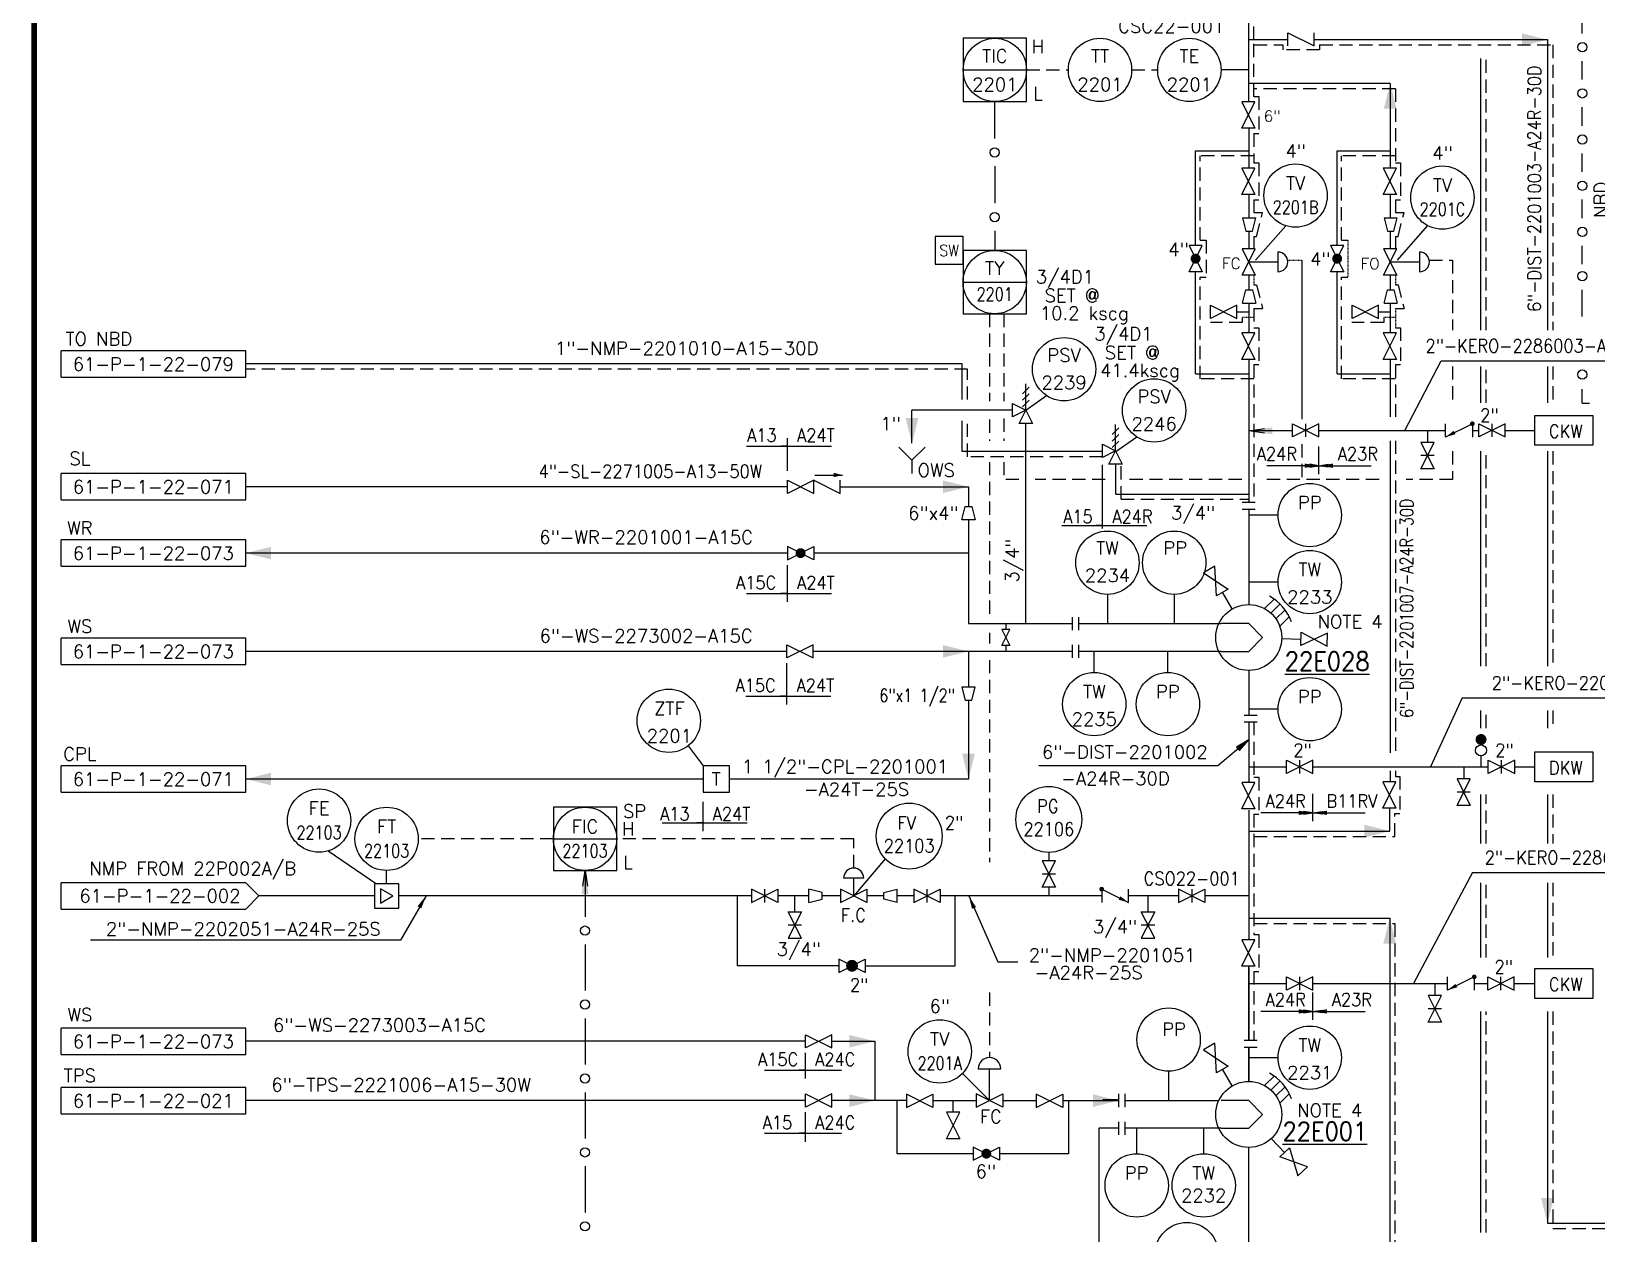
# Model space of a CAD drawing. Header units: millimetres. Extents: x 970 to 1838, y -23 to 597.
# Drawn here: x 970.1 to 1266.7, y 221 to 448.9 of the extents above; entities that cross this region are included whole.
import ezdxf
from ezdxf.enums import TextEntityAlignment as Align

# ---------------------------------------------------------------- set-up
doc = ezdxf.new("R2010")
doc.units = ezdxf.units.MM
for name, pattern in [('HIDDEN', [0.375, 0.25, -0.125]), ('NELECTRICAL', [0.25, 0.125, -0.125]), ('SOLID', [0])]:
    doc.linetypes.add(name, pattern=pattern)
for name, color, linetype in [('1', 7, 'Continuous'), ('13', 13, 'Continuous'), ('2', 7, 'Continuous'), ('30', 7, 'NELECTRICAL'), ('31', 7, 'Continuous'), ('4', 2, 'Continuous'), ('SEC', 7, 'Continuous'), ('SYM', 7, 'Continuous')]:
    doc.layers.add(name, color=color, linetype=linetype)
doc.styles.add('ROMANS', font='romans')
doc.styles.add('ROMSIM', font='simplex.shx', dxfattribs={"height": 0.1})
doc.styles.get("Standard").update_dxf_attribs({"font": 'romans.shx'})
doc.dimstyles.new('ISO-25', dxfattribs={"dimtxt": 2.5, "dimasz": 2.5, "dimexe": 1.25, "dimexo": 0.625, "dimtad": 1, "dimtxsty": 'Standard', "dimcen": 2.5, "dimadec": 0, "dimazin": 0, "dimtfac": 1, "dimtmove": 0, "dimatfit": 3, "dimfxl": 1, "dimarcsym": 0})

# ---------------------------------------------------------------- blocks, each defined once
blk = doc.blocks.new('NP203')
at = {"layer": '1'}
for p, q in [((0.25, 0.25), (0, 0.25)), ((0, 0.25), (0, 0)), ((0.25, 0), (0.25, 0.25)), ((0, 0), (0.25, 0))]:
    blk.add_line(p, q, dxfattribs=at)
at = {"layer": '2', "width": 0.95}
blk.add_text('SW', height=0.1, dxfattribs=at).set_placement((0.125, 0.125), align=Align.MIDDLE_CENTER)
blk = doc.blocks.new('ARROW')
at = {"layer": '4'}
for points in [[(0.125, 0.021), (0.125, 0), (0.125, -0.021), (0, 0)], [(0.117, 0.012), (0.117, -0.012), (0.046, 0)], [(0.11, 0.003), (0.11, -0.003), (0.091, 0)]]:
    blk.add_lwpolyline(points, close=True, dxfattribs=at)
blk = doc.blocks.new('W1')
at = {"color": 7, "linetype": 'HIDDEN'}
blk.add_solid([(-1.2, -4.8), (0, 0), (1.2, -4.8)], dxfattribs=at)
blk = doc.blocks.new('RB8')
at = {"layer": 'SYM'}
for p, q in [((0, 0.05), (0, -0.05)), ((0.05, -0.05), (0.05, 0.05))]:
    blk.add_line(p, q, dxfattribs=at)
blk = doc.blocks.new('RB17')
for p, q in [((-0.1, 0), (0, -0.1)), ((0, -0.1), (0.1, 0)), ((0, -0.1), (0, -0.2))]:
    blk.add_line(p, q)
blk = doc.blocks.new('CK-V')
at = {"color": 4}
for p, q in [((5.06, 1.26), (0, -1.26)), ((5.06, 1.26), (0, -1.26)), ((0, -1.26), (0, 1.26)), ((5.06, 1.26), (5.06, -1.26))]:
    blk.add_line(p, q, dxfattribs=at)
at = {"color": 4, "linetype": 'HIDDEN'}
blk.add_solid([(1.52, -0.08), (0, -1.26), (1.85, -0.72)], dxfattribs=at)
at = {"layer": 'SYM', "color": 4, "const_width": 0.43}
blk.add_lwpolyline([(5.29, 1.26, -1), (4.83, 1.26, -1)], format="xyb", close=True, dxfattribs=at)
blk = doc.blocks.new('A3')
at = {"layer": 'SEC'}
blk.add_hatch(color=256, dxfattribs=at).paths.add_polyline_path([(-4.45, -0.66), (0, 0), (-4.45, 0.66)])
for p, q in [((-2.97, 0.44), (0, 0)), ((0, 0), (-2.97, -0.44))]:
    blk.add_line(p, q, dxfattribs=at)

msp = doc.modelspace()

# ---------------------------------------------------------------- linework, layer by layer
for p, q in [((1208.19, 446.09), (1208.19, 448.59)), ((1208.19, 448.59), (1213.19, 446.09)), ((1213.19, 446.09), (1213.19, 448.59)), ((1214.19, 446.28), (1214.19, 445.34)), ((1146.65, 441.54), (1158.65, 441.54)), ((1199.45, 435.48), (1201.95, 430.48)), ((1199.45, 430.48), (1201.95, 435.48)), ((1201.95, 435.48), (1199.45, 435.48)), ((1201.95, 430.48), (1199.45, 430.48)), ((1190.7, 426.23), (1200.76, 426.23)), ((1199.45, 417.94), (1201.95, 422.94)), ((1199.45, 422.94), (1201.95, 417.94)), ((1201.95, 422.94), (1199.45, 422.94)), ((1201.95, 417.94), (1199.45, 417.94)), ((1189.45, 408.28), (1191.95, 403.28)), ((1191.95, 408.28), (1189.45, 408.28)), ((1189.45, 403.28), (1191.95, 408.28)), ((1199.51, 407.67), (1202.01, 402.67)), ((1199.51, 402.67), (1202.01, 407.67)), ((1202.01, 407.67), (1199.51, 407.67)), ((1206.31, 407.05), (1206.31, 403.3)), ((1200.76, 405.17), (1206.31, 405.17)), ((1146.62, 401.33), (1158.62, 401.33)), ((1191.95, 403.28), (1189.45, 403.28)), ((1202.01, 402.67), (1199.51, 402.67)), ((1193.54, 394.45), (1193.54, 396.95)), ((1198.54, 396.95), (1193.54, 394.45)), ((1193.54, 396.95), (1198.54, 394.45)), ((1198.54, 394.45), (1198.54, 396.95)), ((1198.54, 395.7), (1200.76, 395.7)), ((1199.54, 394.64), (1199.54, 393.7)), ((1199.45, 391.7), (1201.95, 386.7)), ((1199.45, 386.7), (1201.95, 391.7)), ((1201.95, 391.7), (1199.45, 391.7)), ((1146.48, 385.83), (1010.69, 385.83)), ((1146.48, 379.07), (1146.48, 385.83)), ((1201.95, 386.7), (1199.45, 386.7)), ((1159.14, 381.44), (1157.89, 380.19)), ((1159.14, 380.19), (1157.89, 378.94)), ((1158.51, 377.07), (1158.51, 382.07)), ((1158.51, 377.07), (1162.47, 379.83)), ((1136.95, 370.79), (1136.95, 377.07)), ((1156.01, 378.32), (1158.51, 377.07)), ((1156.01, 375.82), (1156.01, 378.32)), ((1158.51, 377.07), (1156.01, 375.82)), ((1157.26, 374.57), (1158.51, 377.07)), ((1159.14, 378.94), (1157.89, 377.69)), ((1158.51, 377.07), (1159.76, 374.57)), ((1146.48, 369.24), (1146.48, 375.07)), ((1159.76, 374.57), (1157.26, 374.57)), ((1175.53, 369.35), (1175.53, 374.35)), ((1176.15, 373.72), (1174.9, 372.47)), ((1176.15, 372.47), (1174.9, 371.22)), ((1176.15, 371.22), (1174.9, 369.97)), ((1175.58, 369.24), (1179.54, 372)), ((1233.41, 370.95), (1235.91, 365.95)), ((1233.41, 365.95), (1235.91, 370.95)), ((1235.91, 370.95), (1233.41, 370.95)), ((1105.59, 370.28), (1121.69, 370.28)), ((1173.03, 370.6), (1175.53, 369.35)), ((1173.03, 368.1), (1173.03, 370.6)), ((1175.53, 369.35), (1173.03, 368.1)), ((1174.28, 366.85), (1175.53, 369.35)), ((1175.53, 369.35), (1176.78, 366.85)), ((1235.91, 368.45), (1233.41, 368.45)), ((1176.78, 366.85), (1174.28, 366.85)), ((1235.91, 365.95), (1233.41, 365.95)), ((1113.34, 362.56), (1010.69, 362.56)), ((1113.34, 361.31), (1113.34, 363.81)), ((1113.34, 363.81), (1118.34, 361.31)), ((1118.34, 363.81), (1113.34, 361.31)), ((1118.34, 361.31), (1118.34, 363.81)), ((1118.34, 363.81), (1123.34, 361.31)), ((1118.34, 361.31), (1118.34, 363.81)), ((1123.34, 361.31), (1123.34, 363.81)), ((1175.58, 361.18), (1200.76, 361.18)), ((1206.33, 357.19), (1200.76, 357.19)), ((1165.33, 355.24), (1181.43, 355.24)), ((1113.34, 349.98), (1010.69, 349.98)), ((1206.33, 344.5), (1200.76, 344.5)), ((1105.59, 342.34), (1121.69, 342.34)), ((1173.99, 342.17), (1173.99, 336.62)), ((1186.64, 342.17), (1186.64, 336.62)), ((1153.99, 335.49), (1155.49, 332.49)), ((1153.99, 332.49), (1155.49, 335.49)), ((1155.49, 335.49), (1153.99, 335.49)), ((1154.74, 336.62), (1154.74, 335.49)), ((1113.24, 330.12), (1113.24, 332.62)), ((1113.24, 332.62), (1118.24, 330.12)), ((1118.24, 332.62), (1113.24, 330.12)), ((1118.24, 330.12), (1118.24, 332.62)), ((1155.49, 332.49), (1153.99, 332.49)), ((1154.74, 332.49), (1154.74, 331.37)), ((1113.24, 331.37), (1010.69, 331.37)), ((1171.5, 327.37), (1171.5, 331.37)), ((1185.45, 327.37), (1185.45, 331.37)), ((1105.49, 322.88), (1121.59, 322.88)), ((1206.33, 320.41), (1200.76, 320.41)), ((1094.51, 313.45), (1097.35, 309.67)), ((1097.35, 309.67), (1097.35, 304.67)), ((1102.35, 309.67), (1097.35, 309.67)), ((1102.35, 304.67), (1102.35, 309.67)), ((1194.9, 309.69), (1160.98, 309.69)), ((1097.35, 307.17), (1010.69, 307.17)), ((1147.65, 307.17), (1102.35, 307.17)), ((1240.25, 307.18), (1242.75, 302.18)), ((1240.25, 302.18), (1242.75, 307.18)), ((1242.75, 307.18), (1240.25, 307.18)), ((1097.35, 304.67), (1102.35, 304.67)), ((1242.75, 304.68), (1240.25, 304.68)), ((1242.75, 302.18), (1240.25, 302.18)), ((1089.6, 298.9), (1105.7, 298.9)), ((1068.99, 295.84), (1080.99, 295.84)), ((1026.33, 293.56), (1035.45, 287.33)), ((1131.87, 292.07), (1125.9, 285.03)), ((1161.63, 291.65), (1164.13, 286.65)), ((1161.63, 286.65), (1164.13, 291.65)), ((1164.13, 291.65), (1161.63, 291.65)), ((1127.8, 288.41), (1124, 288.41)), ((1125.9, 285.03), (1125.9, 288.41)), ((1164.13, 289.15), (1161.63, 289.15)), ((1010.69, 287.53), (975.69, 287.53)), ((975.69, 282.53), (975.69, 287.53)), ((1013.19, 285.03), (1010.69, 287.53)), ((1010.69, 282.53), (1013.19, 285.03)), ((1106.53, 283.77), (1111.53, 286.3)), ((1111.53, 283.77), (1106.53, 286.3)), ((1106.53, 286.3), (1106.53, 283.77)), ((1109.03, 286.3), (1109.03, 283.77)), ((1111.53, 286.3), (1111.53, 283.77)), ((1123.4, 286.3), (1123.4, 283.77)), ((1128.4, 283.77), (1123.4, 286.3)), ((1123.4, 283.77), (1128.4, 286.3)), ((1128.4, 286.3), (1128.4, 283.77)), ((1137.29, 283.77), (1142.29, 286.3)), ((1142.29, 283.77), (1137.29, 286.3)), ((1137.29, 286.3), (1137.29, 283.77)), ((1139.79, 286.3), (1139.79, 283.77)), ((1142.29, 286.3), (1142.29, 283.77)), ((1164.13, 286.65), (1161.63, 286.65)), ((1187.46, 283.77), (1192.46, 286.3)), ((1192.46, 283.77), (1187.46, 286.3)), ((1187.46, 286.3), (1187.46, 283.77)), ((1189.96, 286.3), (1189.96, 283.77)), ((1192.46, 286.3), (1192.46, 283.77)), ((975.69, 282.53), (1010.69, 282.53)), ((1116.01, 282.03), (1113.48, 277.03)), ((1116.01, 277.03), (1113.48, 282.03)), ((1113.48, 282.03), (1116.01, 282.03)), ((1182.94, 282.03), (1180.41, 277.03)), ((1182.94, 277.03), (1180.41, 282.03)), ((1180.41, 282.03), (1182.94, 282.03)), ((1113.48, 279.53), (1116.01, 279.53)), ((1180.41, 279.53), (1182.94, 279.53)), ((1113.48, 277.03), (1116.01, 277.03)), ((1180.41, 277.03), (1182.94, 277.03)), ((1123.09, 273.05), (1123.09, 270.52)), ((1128.09, 270.52), (1123.09, 273.05)), ((1123.09, 270.52), (1128.09, 273.05)), ((1128.09, 273.05), (1128.09, 270.52)), ((1212.92, 269.67), (1207.92, 267.17)), ((1207.92, 269.67), (1212.92, 267.17)), ((1207.92, 267.17), (1207.92, 269.67)), ((1210.42, 267.17), (1210.42, 269.67)), ((1212.92, 267.17), (1212.92, 269.67)), ((1251.05, 269.67), (1246.05, 267.17)), ((1246.05, 269.67), (1251.05, 267.17)), ((1246.05, 267.17), (1246.05, 269.67)), ((1248.55, 267.17), (1248.55, 269.67)), ((1251.05, 267.17), (1251.05, 269.67)), ((1234.78, 266.13), (1237.28, 261.13)), ((1234.78, 261.13), (1237.28, 266.13)), ((1237.28, 266.13), (1234.78, 266.13)), ((1237.28, 263.63), (1234.78, 263.63)), ((1237.28, 261.13), (1234.78, 261.13)), ((1116.77, 256.23), (1116.77, 258.73)), ((1116.77, 258.73), (1121.77, 256.23)), ((1121.77, 258.73), (1116.77, 256.23)), ((1121.77, 256.23), (1121.77, 258.73)), ((1116.77, 257.48), (1010.69, 257.48)), ((1149.52, 252.27), (1153.77, 252.27)), ((1151.64, 246.24), (1151.64, 252.27)), ((1206.33, 254.37), (1200.76, 254.37)), ((1109.01, 252.01), (1123.62, 252.01)), ((1185.59, 251.79), (1185.59, 246.24)), ((1116.77, 244.99), (1116.77, 247.49)), ((1116.77, 247.49), (1121.77, 244.99)), ((1121.77, 247.49), (1116.77, 244.99)), ((1121.77, 244.99), (1121.77, 247.49)), ((1135.9, 246.24), (1121.77, 246.24)), ((1165.51, 246.24), (1176.07, 246.24)), ((1166.63, 246.24), (1166.63, 236.18)), ((1177.38, 246.24), (1195.09, 246.24)), ((1179.53, 236.16), (1179.53, 240.99)), ((1192.23, 236.16), (1192.23, 240.99)), ((1109.01, 240.04), (1123.62, 240.04))]:
    msp.add_line(p, q)
at = {"color": 3, "linetype": 'SOLID'}
for p, q in [((1200.76, 447.28), (1208.19, 447.28)), ((1213.19, 447.28), (1257.37, 447.28)), ((1257.37, 447.28), (1257.37, 392.23)), ((1257.37, 385.37), (1257.37, 378.46)), ((1257.37, 369.28), (1257.37, 328.53)), ((1257.37, 320.15), (1257.37, 316.84)), ((1257.37, 304.22), (1257.37, 294.98)), ((1257.37, 287.49), (1257.37, 273.35)), ((1257.37, 263.1), (1257.37, 222.99))]:
    msp.add_line(p, q, dxfattribs=at)
at = {"color": 3}
for p, q in [((1200.76, 435.48), (1200.76, 447.28)), ((1200.76, 430.48), (1200.76, 422.94)), ((1200.76, 417.94), (1200.76, 413.51)), ((1200.76, 411.01), (1200.76, 407.67)), ((1200.76, 402.67), (1200.76, 399.87)), ((1200.76, 397.37), (1200.76, 391.7)), ((1200.76, 317.98), (1200.76, 306.51)), ((1200.76, 301.26), (1200.76, 276.7)), ((1200.76, 271.45), (1200.76, 257.69)), ((1200.76, 256.37), (1200.76, 249.86))]:
    msp.add_line(p, q, dxfattribs=at)
at = {"color": 7, "linetype": 'HIDDEN', "ltscale": 10}
for p, q in [((1201.76, 436.48), (1201.76, 447.28)), ((1201.76, 446.28), (1207.2, 446.28)), ((1214.19, 446.28), (1258.37, 446.28)), ((1258.37, 446.28), (1258.37, 392.23)), ((1245.74, 392.23), (1245.74, 443.68)), ((1228.58, 437.99), (1228.58, 423.94)), ((1201.76, 429.49), (1201.76, 423.94)), ((1201.76, 425.28), (1191.53, 425.28)), ((1228.58, 425.28), (1218.35, 425.28)), ((1228.58, 425.28), (1218.35, 425.28)), ((1228.58, 423.94), (1229.52, 423.94)), ((1229.52, 423.94), (1229.52, 416.94)), ((1201.76, 416.94), (1201.76, 414.51)), ((1228.58, 416.94), (1228.58, 414.51)), ((1228.58, 416.94), (1229.52, 416.94)), ((1201.76, 414.51), (1203.38, 414.51)), ((1202.25, 410.01), (1203.38, 414.51)), ((1228.58, 414.51), (1230.2, 414.51)), ((1229.07, 410.01), (1230.2, 414.51)), ((1201.76, 410.01), (1201.76, 407.67)), ((1201.76, 410.01), (1202.25, 410.01)), ((1228.58, 410.01), (1228.58, 407.67)), ((1228.58, 410.01), (1229.07, 410.01)), ((1239.39, 405.48), (1239.39, 392.23)), ((1201.76, 400.85), (1202.25, 400.85)), ((1202.25, 400.85), (1203.38, 396.35)), ((1228.58, 400.85), (1229.07, 400.85)), ((1229.07, 400.85), (1230.2, 396.35)), ((1201.76, 396.35), (1201.76, 392.7)), ((1201.76, 396.35), (1203.38, 396.35)), ((1220.36, 394.45), (1220.36, 396.95)), ((1228.58, 396.35), (1230.2, 396.35)), ((1226.36, 393.7), (1220.32, 393.7)), ((1228.58, 392.7), (1229.52, 392.7)), ((1229.52, 392.7), (1229.52, 385.7)), ((1201.76, 385.7), (1201.76, 359.63)), ((1228.58, 385.7), (1228.58, 375.83)), ((1228.58, 385.7), (1229.52, 385.7)), ((1201.76, 382.99), (1191.53, 382.99)), ((1228.58, 382.99), (1218.35, 382.99)), ((1228.58, 382.99), (1218.35, 382.99)), ((1239.39, 385.37), (1239.39, 378.46)), ((1245.74, 378.46), (1245.74, 385.37)), ((1258.37, 385.37), (1258.37, 378.46)), ((1228.58, 371.27), (1228.58, 312.13)), ((1173.08, 368.24), (1147.48, 368.24)), ((1239.39, 369.28), (1239.39, 363.94)), ((1245.74, 328.53), (1245.74, 369.28)), ((1258.37, 369.28), (1258.37, 328.53)), ((1201.76, 317.98), (1201.76, 307.51)), ((1245.74, 316.84), (1245.74, 320.15)), ((1258.37, 320.15), (1258.37, 316.84)), ((1228.58, 308.72), (1228.58, 307.66)), ((1245.74, 294.98), (1245.74, 304.22)), ((1258.37, 304.22), (1258.37, 294.98)), ((1201.76, 300.51), (1201.76, 277.7)), ((1068.99, 295.84), (1043.39, 295.84)), ((1125.9, 295.84), (1080.99, 295.84)), ((1125.9, 290.31), (1125.9, 295.84)), ((1245.74, 273.35), (1245.74, 287.49)), ((1258.37, 287.49), (1258.37, 273.35)), ((1201.76, 279.78), (1228.48, 279.78)), ((1201.76, 270.71), (1201.76, 257.69)), ((1245.74, 221.27), (1245.74, 263.1)), ((1258.37, 263.1), (1258.37, 221.99))]:
    msp.add_line(p, q, dxfattribs=at)
at = {"linetype": 'HIDDEN', "ltscale": 10}
for p, q in [((1207.2, 446.28), (1207.2, 445.34)), ((1214.19, 445.34), (1207.2, 445.34)), ((1201.76, 436.48), (1202.7, 436.48)), ((1202.7, 436.48), (1202.7, 429.49)), ((1201.76, 429.49), (1202.7, 429.49)), ((1201.76, 423.94), (1202.7, 423.94)), ((1202.7, 423.94), (1202.7, 416.94)), ((1201.76, 416.94), (1202.7, 416.94)), ((1191.53, 409.28), (1192.7, 409.28)), ((1192.7, 409.28), (1192.7, 402.28)), ((1191.53, 402.28), (1192.7, 402.28)), ((1199.54, 393.7), (1193.5, 393.7)), ((1201.76, 392.7), (1202.7, 392.7)), ((1202.7, 392.7), (1202.7, 385.7)), ((1201.76, 385.7), (1202.7, 385.7)), ((1147.48, 384.83), (1010.69, 384.83)), ((1147.48, 379.07), (1147.48, 384.83)), ((1147.48, 368.24), (1147.48, 375.07)), ((1176.58, 360.18), (1200.76, 360.18)), ((1201.76, 307.51), (1202.7, 307.51)), ((1202.7, 307.51), (1202.7, 300.51)), ((1228.58, 307.66), (1229.42, 307.66)), ((1229.42, 307.66), (1229.42, 300.66)), ((1201.76, 300.51), (1202.7, 300.51)), ((1228.48, 300.66), (1229.42, 300.66)), ((1201.76, 277.7), (1202.7, 277.7)), ((1202.7, 277.7), (1202.7, 270.71)), ((1201.76, 270.71), (1202.7, 270.71))]:
    msp.add_line(p, q, dxfattribs=at)
at = {"color": 7}
for p, q in [((1244.74, 392.23), (1244.74, 443.68)), ((1227.58, 438.99), (1227.58, 422.94)), ((1152.62, 428.54), (1152.62, 435.54)), ((1263.98, 430.97), (1263.98, 434.47)), ((1217.52, 426.23), (1227.58, 426.23)), ((1217.52, 426.23), (1227.58, 426.23)), ((1263.98, 422.22), (1263.98, 425.72)), ((1152.62, 423.29), (1152.62, 416.28)), ((1226.27, 422.94), (1228.77, 417.94)), ((1226.27, 417.94), (1228.77, 422.94)), ((1228.77, 422.94), (1226.27, 422.94)), ((1228.77, 417.94), (1226.27, 417.94)), ((1227.58, 417.94), (1227.58, 413.51)), ((1263.98, 413.48), (1263.98, 416.98)), ((1199.6, 413.51), (1200.22, 411.01)), ((1199.6, 413.51), (1202.1, 413.51)), ((1201.47, 411.01), (1202.1, 413.51)), ((1226.42, 413.51), (1228.92, 413.51)), ((1226.42, 413.51), (1227.04, 411.01)), ((1228.29, 411.01), (1228.92, 413.51)), ((1152.62, 411.03), (1152.62, 407.33)), ((1200.22, 411.01), (1201.47, 411.01)), ((1227.04, 411.01), (1228.29, 411.01)), ((1227.58, 411.01), (1227.58, 407.67)), ((1216.27, 403.28), (1218.77, 408.28)), ((1216.27, 408.28), (1218.77, 403.28)), ((1218.77, 408.28), (1216.27, 408.28)), ((1218.35, 409.28), (1219.52, 409.28)), ((1228.83, 407.67), (1226.33, 407.67)), ((1226.33, 402.67), (1228.83, 407.67)), ((1226.33, 407.67), (1228.83, 402.67)), ((1233.13, 407.05), (1233.13, 403.3)), ((1263.98, 404.73), (1263.98, 408.23)), ((1210.82, 405.48), (1210.82, 375.34)), ((1227.58, 405.17), (1233.13, 405.17)), ((1218.77, 403.28), (1216.27, 403.28)), ((1218.35, 402.28), (1219.52, 402.28)), ((1228.83, 402.67), (1226.33, 402.67)), ((1227.58, 402.67), (1227.58, 399.87)), ((1199.6, 397.37), (1200.22, 399.87)), ((1200.22, 399.87), (1201.47, 399.87)), ((1201.47, 399.87), (1202.1, 397.37)), ((1226.42, 397.37), (1227.04, 399.87)), ((1227.04, 399.87), (1228.29, 399.87)), ((1228.29, 399.87), (1228.92, 397.37)), ((1263.98, 394.83), (1263.98, 399.86)), ((1199.6, 397.37), (1202.1, 397.37)), ((1226.36, 394.64), (1226.36, 393.7)), ((1226.42, 397.37), (1228.92, 397.37)), ((1227.58, 397.37), (1227.58, 391.7)), ((1228.77, 391.7), (1226.27, 391.7)), ((1226.27, 386.7), (1228.77, 391.7)), ((1226.27, 391.7), (1228.77, 386.7)), ((1010.69, 388.33), (975.69, 388.33)), ((975.69, 383.33), (975.69, 388.33)), ((1010.69, 383.33), (1010.69, 388.33)), ((1228.77, 386.7), (1226.27, 386.7)), ((1227.58, 386.7), (1227.58, 375.83)), ((1230.36, 373.24), (1237.25, 386.45)), ((975.69, 383.33), (1010.69, 383.33)), ((1244.74, 378.46), (1244.74, 385.37)), ((1263.98, 378.37), (1263.98, 381.05)), ((1263.98, 378.37), (1265.37, 378.37)), ((1214.06, 374.49), (1209.06, 371.99)), ((1209.06, 374.49), (1214.06, 371.99)), ((1209.06, 371.99), (1209.06, 374.49)), ((1211.56, 371.99), (1211.56, 374.49)), ((1214.06, 371.99), (1214.06, 374.49)), ((1249.37, 374.49), (1244.37, 371.99)), ((1244.37, 374.49), (1249.37, 371.99)), ((1244.37, 371.99), (1244.37, 374.49)), ((1246.87, 371.99), (1246.87, 374.49)), ((1249.37, 371.99), (1249.37, 374.49)), ((1200.79, 373.24), (1209.06, 373.24)), ((1214.06, 373.24), (1238.14, 373.24)), ((1227.58, 371.27), (1227.58, 312.13)), ((1234.66, 373.24), (1234.66, 370.95)), ((1243.14, 373.24), (1244.37, 373.24)), ((1249.37, 373.24), (1254.99, 373.24)), ((1214.06, 364.96), (1214.06, 370.17)), ((1244.74, 328.53), (1244.74, 369.28)), ((1010.69, 365.06), (975.69, 365.06)), ((975.69, 360.06), (975.69, 365.06)), ((1010.69, 360.06), (1010.69, 365.06)), ((1214.06, 366.55), (1204.18, 366.55)), ((1214.06, 366.55), (1223.94, 366.55)), ((1123.34, 362.56), (1147.65, 362.56)), ((975.69, 360.06), (1010.69, 360.06)), ((1146.4, 356.31), (1147.02, 358.81)), ((1148.9, 356.31), (1146.4, 356.31)), ((1147.02, 358.81), (1148.27, 358.81)), ((1148.27, 358.81), (1148.9, 356.31)), ((1200.76, 358.32), (1200.76, 340.24)), ((1010.69, 352.48), (975.69, 352.48)), ((975.69, 347.48), (975.69, 352.48)), ((1010.69, 347.48), (1010.69, 352.48)), ((1113.34, 348.73), (1118.34, 351.23)), ((1118.34, 348.73), (1113.34, 351.23)), ((1113.34, 351.23), (1113.34, 348.73)), ((1118.34, 351.23), (1118.34, 348.73)), ((975.69, 347.48), (1010.69, 347.48)), ((1147.65, 349.98), (1118.34, 349.98)), ((1147.65, 336.62), (1167.31, 336.62)), ((1168.62, 336.62), (1195.51, 336.62)), ((1010.69, 333.87), (975.69, 333.87)), ((975.69, 328.87), (975.69, 333.87)), ((1010.69, 328.87), (1010.69, 333.87)), ((1147.65, 331.37), (1118.24, 331.37)), ((1147.65, 331.37), (1147.65, 324.59)), ((1167.31, 331.37), (1147.65, 331.37)), ((1195.51, 331.37), (1168.62, 331.37)), ((975.69, 328.87), (1010.69, 328.87)), ((1200.76, 327.74), (1200.76, 319.3)), ((1146.4, 324.59), (1147.02, 322.09)), ((1148.9, 324.59), (1146.4, 324.59)), ((1148.27, 322.09), (1148.9, 324.59)), ((1147.02, 322.09), (1148.27, 322.09)), ((1147.65, 322.09), (1147.65, 307.17)), ((1241.2, 322.57), (1235.18, 309.48)), ((1241.2, 322.57), (1293.85, 322.57)), ((1244.74, 316.84), (1244.74, 320.15)), ((1200.76, 314.57), (1194.9, 309.69)), ((1244.79, 309.48), (1244.79, 311.55)), ((1010.69, 309.67), (975.69, 309.67)), ((975.69, 304.67), (975.69, 309.67)), ((1010.69, 304.67), (1010.69, 309.67)), ((1200.79, 309.48), (1207.92, 309.48)), ((1212.92, 310.73), (1207.92, 308.23)), ((1207.92, 310.73), (1212.92, 308.23)), ((1207.92, 308.23), (1207.92, 310.73)), ((1210.42, 308.23), (1210.42, 310.73)), ((1212.92, 308.23), (1212.92, 310.73)), ((1212.92, 309.48), (1246.17, 309.48)), ((1227.58, 308.72), (1227.58, 306.66)), ((1241.5, 309.48), (1241.5, 307.18)), ((1251.17, 310.73), (1246.17, 308.23)), ((1246.17, 310.73), (1251.17, 308.23)), ((1246.17, 308.23), (1246.17, 310.73)), ((1248.67, 308.23), (1248.67, 310.73)), ((1251.17, 308.23), (1251.17, 310.73)), ((1251.17, 309.48), (1254.99, 309.48)), ((975.69, 304.67), (1010.69, 304.67)), ((1212.92, 299.18), (1212.92, 304.38)), ((1244.74, 294.98), (1244.74, 304.22)), ((1212.92, 300.77), (1203.04, 300.77)), ((1212.92, 300.77), (1222.81, 300.77)), ((1243.18, 289.49), (1232.02, 268.42)), ((1243.18, 289.49), (1295.83, 289.49)), ((1244.74, 273.35), (1244.74, 287.49)), ((1200.76, 280.78), (1227.48, 280.78)), ((1212.92, 261.55), (1212.92, 266.75)), ((1212.92, 263.13), (1203.04, 263.13)), ((1212.92, 263.13), (1222.81, 263.13)), ((1244.74, 221.27), (1244.74, 263.1)), ((1010.69, 259.98), (975.69, 259.98)), ((975.69, 254.98), (975.69, 259.98)), ((1010.69, 254.98), (1010.69, 259.98)), ((1121.77, 257.48), (1129.89, 257.48)), ((1129.89, 257.48), (1129.89, 246.24)), ((975.69, 254.98), (1010.69, 254.98)), ((1010.69, 248.74), (975.69, 248.74)), ((975.69, 243.74), (975.69, 248.74)), ((1010.69, 243.74), (1010.69, 248.74)), ((1134.16, 236.18), (1134.16, 246.24)), ((1140.9, 244.93), (1135.9, 247.43)), ((1135.9, 244.93), (1140.9, 247.43)), ((1135.9, 247.43), (1135.9, 244.93)), ((1140.9, 247.43), (1140.9, 244.93)), ((1140.9, 246.24), (1149.14, 246.24)), ((1144.74, 244.02), (1144.74, 246.24)), ((1149.14, 244.99), (1154.14, 247.49)), ((1154.14, 244.99), (1149.14, 247.49)), ((1149.14, 247.49), (1149.14, 244.99)), ((1154.14, 247.49), (1154.14, 244.99)), ((1154.14, 246.24), (1160.51, 246.24)), ((1160.51, 244.93), (1165.51, 247.43)), ((1165.51, 244.93), (1160.51, 247.43)), ((1160.51, 247.43), (1160.51, 244.93)), ((1165.51, 247.43), (1165.51, 244.93)), ((975.69, 243.74), (1010.69, 243.74)), ((1145.99, 244.02), (1143.49, 244.02)), ((1143.49, 244.02), (1145.99, 239.02)), ((1143.49, 239.02), (1145.99, 244.02)), ((1145.99, 239.02), (1143.49, 239.02)), ((1153.54, 234.93), (1148.54, 237.43)), ((1148.54, 234.93), (1153.54, 237.43)), ((1148.54, 237.43), (1148.54, 234.93)), ((1153.54, 237.43), (1153.54, 234.93))]:
    msp.add_line(p, q, dxfattribs=at)
at = {"color": 7, "linetype": 'NELECTRICAL'}
for p, q in [((1219.52, 409.28), (1219.52, 402.28)), ((1201.76, 402.67), (1201.76, 400.85)), ((1228.58, 402.67), (1228.58, 400.85)), ((1228.58, 396.35), (1228.58, 392.7))]:
    msp.add_line(p, q, dxfattribs=at)
at = {"color": 7, "linetype": 'Continuous'}
for p, q in [((1220.36, 396.95), (1225.36, 394.45)), ((1225.36, 396.95), (1220.36, 394.45)), ((1225.36, 394.45), (1225.36, 396.95)), ((1225.36, 395.7), (1227.58, 395.7)), ((1217.52, 383.95), (1227.58, 383.95)), ((1217.52, 383.95), (1227.58, 383.95))]:
    msp.add_line(p, q, dxfattribs=at)
at = {"color": 3, "linetype": 'Continuous'}
msp.add_line((1200.76, 386.7), (1200.76, 359.63), dxfattribs=at)
at = {"linetype": 'Continuous'}
for p, q in [((1190.7, 383.95), (1200.76, 383.95)), ((1194.35, 347.49), (1192.18, 346.24)), ((1194.68, 341.91), (1194.35, 347.49)), ((1192.18, 346.24), (1196.85, 343.16)), ((1196.85, 343.16), (1194.68, 341.91)), ((1210.61, 332.49), (1210.69, 334.99)), ((1215.69, 334.83), (1210.61, 332.49)), ((1210.69, 334.99), (1215.61, 332.33)), ((1215.61, 332.33), (1215.69, 334.83)), ((1199.45, 306.51), (1201.95, 301.51)), ((1199.45, 301.51), (1201.95, 306.51)), ((1201.95, 306.51), (1199.45, 306.51)), ((1228.67, 306.66), (1226.17, 306.66)), ((1226.17, 306.66), (1228.67, 301.66)), ((1226.17, 301.66), (1228.67, 306.66)), ((1201.95, 301.51), (1199.45, 301.51)), ((1228.67, 301.66), (1226.17, 301.66)), ((1199.45, 271.7), (1201.95, 276.7)), ((1199.45, 276.7), (1201.95, 271.7)), ((1201.95, 276.7), (1199.45, 276.7)), ((1201.95, 271.7), (1199.45, 271.7)), ((1194.35, 257.1), (1192.18, 255.85)), ((1192.18, 255.85), (1196.85, 252.77)), ((1194.68, 251.52), (1194.35, 257.1)), ((1196.85, 252.77), (1194.68, 251.52)), ((1206.68, 235.59), (1208.5, 237.3)), ((1211.92, 233.66), (1206.68, 235.59)), ((1208.5, 237.3), (1210.1, 231.95)), ((1210.1, 231.95), (1211.92, 233.66))]:
    msp.add_line(p, q, dxfattribs=at)
at = {"color": 7, "linetype": 'SOLID'}
for p, q in [((1156.01, 377.07), (1136.95, 377.07)), ((1158.57, 376.96), (1158.57, 377.03)), ((1173.03, 369.24), (1146.48, 369.24)), ((1175.58, 369.24), (1175.3, 369.24)), ((1175.58, 369.24), (1175.58, 369.31))]:
    msp.add_line(p, q, dxfattribs=at)
at = {"color": 0, "extrusion": (0, 0, -1)}
for p, q in [((1203.77, 339.47), (1205.57, 341.27)), ((1204.97, 338.61), (1206.69, 340.33)), ((1205.93, 337.51), (1207.64, 339.23)), ((1206.64, 336.11), (1208.44, 337.91)), ((1203.77, 249.09), (1205.57, 250.89)), ((1204.97, 248.23), (1206.69, 249.95)), ((1205.93, 247.13), (1207.64, 248.84)), ((1206.64, 245.72), (1208.44, 247.52))]:
    msp.add_line(p, q, dxfattribs=at)
at = {"color": 6}
for p, q in [((1162.88, 293.27), (1162.88, 291.65)), ((1035.09, 285.03), (1013.19, 285.03)), ((1106.53, 285.03), (1039.69, 285.03)), ((1103.91, 271.79), (1103.91, 285.03)), ((1117.41, 285.03), (1111.53, 285.03)), ((1117.41, 285.03), (1112.07, 285.03)), ((1114.74, 282.03), (1114.74, 285.03)), ((1123.4, 285.03), (1119.94, 285.03)), ((1131.64, 285.03), (1128.4, 285.03)), ((1137.29, 285.03), (1134.17, 285.03)), ((1172.9, 285.03), (1142.29, 285.03)), ((1145.12, 271.79), (1145.12, 285.03)), ((1162.88, 286.65), (1162.88, 285.03)), ((1187.46, 285.03), (1177.96, 285.03)), ((1181.68, 282.03), (1181.68, 285.03)), ((1200.76, 285.03), (1192.46, 285.03)), ((1123.09, 271.79), (1103.91, 271.79)), ((1128.09, 271.79), (1145.12, 271.79))]:
    msp.add_line(p, q, dxfattribs=at)
at = {"color": 4}
for p, q in [((1119.94, 285.66), (1117.41, 286.3)), ((1117.41, 283.77), (1117.41, 286.3)), ((1119.94, 284.4), (1119.94, 285.66)), ((1131.64, 285.66), (1134.17, 286.3)), ((1131.64, 284.4), (1131.64, 285.66)), ((1134.17, 283.77), (1134.17, 286.3)), ((1172.9, 286.3), (1177.96, 283.77)), ((1172.9, 286.3), (1177.96, 283.77)), ((1172.9, 286.3), (1172.9, 283.77)), ((1177.96, 283.77), (1177.96, 286.3)), ((1117.41, 283.77), (1119.94, 284.4)), ((1134.17, 283.77), (1131.64, 284.4)), ((1243.49, 269.69), (1238.43, 267.16)), ((1243.49, 269.69), (1238.43, 267.16)), ((1238.43, 267.16), (1238.43, 269.69)), ((1243.49, 269.69), (1243.49, 267.16))]:
    msp.add_line(p, q, dxfattribs=at)
at = {"color": 6, "const_width": 1.07}
msp.add_lwpolyline([(970.59, 585.9), (1832.75, 585.9), (1832.75, -11.72), (970.59, -11.72), (970.59, 585.9)], dxfattribs=at)
for points in [[(1158.65, 447.54), (1146.65, 447.54), (1146.65, 435.54), (1158.65, 435.54)], [(1158.62, 407.33), (1146.62, 407.33), (1146.62, 395.33), (1158.62, 395.33)], [(1068.99, 301.84), (1068.99, 289.84), (1080.99, 289.84), (1080.99, 301.84)]]:
    msp.add_lwpolyline(points, close=True)
at = {"const_width": 0.938}
msp.add_lwpolyline([(1190.7, 405.31, 1), (1190.7, 406.25, 1)], format="xyb", close=True, dxfattribs=at)
at = {"color": 7}
for points, const_width in [([(1217.52, 405.31, 1), (1217.52, 406.25, 1)], 0.938), ([(1116.31, 349.98, 1), (1115.37, 349.98, 1)], 0.938), ([(1244.27, 314.66, -1), (1245.31, 314.66, -1)], 1.04), ([(1151.51, 236.18, 1), (1150.57, 236.18, 1)], 0.938)]:
    msp.add_lwpolyline(points, format="xyb", close=True, dxfattribs=dict(at, const_width=const_width))
for points in [[(1254.99, 376.07), (1266, 376.07), (1266, 370.41), (1254.99, 370.41)], [(1254.99, 312.31), (1266, 312.31), (1266, 306.64), (1254.99, 306.64)]]:
    msp.add_lwpolyline(points, close=True, dxfattribs=at)
for points in [[(1113.34, 370.28), (1112.13, 370.28)], [(1113.34, 370.28), (1114.55, 370.28)], [(1173.08, 355.24), (1171.87, 355.24)], [(1173.08, 355.24), (1174.29, 355.24)], [(1113.34, 342.34), (1112.12, 342.34)], [(1113.34, 342.34), (1114.55, 342.34)], [(1113.24, 322.88), (1112.03, 322.88)], [(1113.24, 322.88), (1114.45, 322.88)], [(1097.35, 298.9), (1096.14, 298.9)], [(1097.35, 298.9), (1098.57, 298.9)], [(1116.77, 252.01), (1115.55, 252.01)], [(1116.77, 252.01), (1117.98, 252.01)], [(1116.77, 240.04), (1115.55, 240.04)], [(1116.77, 240.04), (1117.98, 240.04)]]:
    msp.add_lwpolyline(points)
at = {"const_width": 1.12, "elevation": -300000}
msp.add_lwpolyline([(1125.03, 271.79, 1), (1126.15, 271.79, 1)], format="xyb", close=True, dxfattribs=at)
for centre in [(1152.65, 441.54), (1172.58, 441.54), (1189.51, 441.54), (1152.62, 401.33), (1165.77, 384.84), (1182.84, 377.01), (1173.99, 348.17), (1186.64, 348.17), (1212.33, 344.5), (1171.5, 321.37), (1185.45, 321.37), (1212.33, 320.41), (1090.87, 318.21), (1024.59, 299.3), (1037.39, 295.84), (1074.99, 295.84), (1142.2, 255.55), (1185.59, 257.79), (1212.33, 254.37), (1179.53, 230.16), (1192.23, 230.16), (1189.03, 217.15)]:
    msp.add_circle(centre, 6)
at = {"color": 7}
for centre, radius in [((1263.98, 428.35), 0.875), ((1152.62, 425.91), 0.875), ((1209.64, 417.73), 6), ((1237.47, 417.35), 6), ((1263.98, 419.6), 0.875), ((1152.62, 413.66), 0.875), ((1263.98, 410.85), 0.875), ((1263.98, 402.48), 0.875), ((1263.98, 383.82), 0.875), ((1212.33, 357.19), 6), ((1244.79, 312.59), 1.04), ((1162.88, 299.52), 6.25), ((1136.42, 296.35), 6.25)]:
    msp.add_circle(centre, radius, dxfattribs=at)
for centre, radius, start, end in [((1206.31, 405.17), 1.87, 270, 90), ((1200.23, 333.82), 9.17, 20.0104, 60.8908), ((1125.9, 288.41), 1.9, 0, 180), ((1151.64, 252.27), 2.13, 0, 180), ((1200.23, 243.44), 9.17, 20.0104, 60.8908)]:
    msp.add_arc(centre, radius, start, end)
msp.add_arc((1233.13, 405.17), 1.87, 270, 90, dxfattribs=at)
at = {"color": 4, "linetype": 'HIDDEN'}
for points in [[(1176.44, 284.96), (1177.96, 283.77), (1176.11, 284.32)], [(1239.95, 268.35), (1238.43, 267.16), (1240.28, 267.71)]]:
    msp.add_solid(points, dxfattribs=at)
at = {"layer": '1', "color": 7}
for p, q in [((1200.76, 447.28), (1200.76, 458.97)), ((1227.58, 438.99), (1200.76, 438.99)), ((1207.77, 412.03), (1202.07, 405.48)), ((1234.59, 412.03), (1228.89, 405.48)), ((1147.65, 362.56), (1147.65, 358.81)), ((1147.65, 356.31), (1147.65, 336.62)), ((1197.64, 339.41), (1195.82, 342.56)), ((1207.01, 333.79), (1210.65, 333.68)), ((1227.48, 297.3), (1227.48, 301.66)), ((1200.76, 297.3), (1227.48, 297.3)), ((1227.48, 280.78), (1227.48, 212.41)), ((1200.79, 268.42), (1207.92, 268.42)), ((1212.92, 268.42), (1238.43, 268.42)), ((1236.03, 268.42), (1236.03, 266.13)), ((1243.49, 268.42), (1246.05, 268.42)), ((1251.05, 268.42), (1254.99, 268.42)), ((1200.76, 249.86), (1200.76, 256.37)), ((1197.64, 249.02), (1195.82, 252.18)), ((1146.51, 251.38), (1151.64, 246.24)), ((1172.37, 240.99), (1172.37, 173.23)), ((1176.07, 240.99), (1172.37, 240.99)), ((1195.51, 240.99), (1177.38, 240.99)), ((1200.76, 213.83), (1200.76, 237.36)), ((1205.04, 239.06), (1207.54, 236.4))]:
    msp.add_line(p, q, dxfattribs=at)
at = {"layer": '1', "color": 7, "linetype": 'HIDDEN', "ltscale": 10}
for p, q in [((1201.76, 447.28), (1201.76, 457.95)), ((1228.58, 437.99), (1201.76, 437.99)), ((1191.53, 409.28), (1191.53, 425.28)), ((1218.35, 409.28), (1218.35, 425.28)), ((1176.58, 360.18), (1176.58, 366.74)), ((1228.48, 296.3), (1228.48, 300.66)), ((1201.76, 296.3), (1228.48, 296.3)), ((1228.48, 279.78), (1228.48, 212.41)), ((1258.37, 221.99), (1297.88, 221.99))]:
    msp.add_line(p, q, dxfattribs=at)
at = {"layer": '1'}
for p, q in [((1200.76, 441.54), (1195.51, 441.54)), ((1118.53, 364.78), (1123.78, 364.78)), ((1200.76, 336.62), (1195.51, 336.62)), ((1203.39, 333.99), (1200.76, 336.62)), ((1200.76, 331.37), (1203.39, 333.99)), ((1195.51, 331.37), (1200.76, 331.37)), ((1116.77, 246.24), (1010.69, 246.24)), ((1200.76, 246.24), (1195.51, 246.24)), ((1203.39, 243.61), (1200.76, 246.24)), ((1200.76, 240.99), (1203.39, 243.61)), ((1195.51, 240.99), (1200.76, 240.99))]:
    msp.add_line(p, q, dxfattribs=at)
at = {"layer": '1', "color": 7, "linetype": 'SOLID'}
for p, q in [((1190.7, 408.28), (1190.7, 426.23)), ((1217.52, 408.28), (1217.52, 426.23)), ((1158.57, 377.03), (1158.43, 377.03)), ((1158.51, 377.03), (1158.51, 377.07)), ((1158.51, 336.62), (1158.51, 374.57)), ((1175.58, 369.31), (1175.44, 369.31)), ((1175.53, 369.31), (1175.53, 369.35)), ((1175.58, 361.18), (1175.58, 366.85)), ((1148.54, 236.18), (1134.16, 236.18))]:
    msp.add_line(p, q, dxfattribs=at)
at = {"layer": '1', "color": 3}
msp.add_line((1200.76, 257.62), (1200.76, 271.7), dxfattribs=at)
at = {"layer": '1', "color": 3, "linetype": 'SOLID'}
msp.add_line((1257.37, 222.99), (1298.88, 222.99), dxfattribs=at)
at = {"layer": '1', "color": 7}
msp.add_lwpolyline([(1254.99, 271.26), (1266, 271.26), (1266, 265.59), (1254.99, 265.59)], close=True, dxfattribs=at)
at = {"layer": '13', "color": 7, "linetype": 'Continuous'}
for p, q in [((1190.7, 383.95), (1190.7, 403.28)), ((1217.52, 383.95), (1217.52, 403.28)), ((1237.25, 386.45), (1284.62, 386.45))]:
    msp.add_line(p, q, dxfattribs=at)
at = {"layer": '13', "color": 7, "linetype": 'HIDDEN', "ltscale": 10}
for p, q in [((1191.53, 382.99), (1191.53, 402.28)), ((1218.35, 382.99), (1218.35, 402.28))]:
    msp.add_line(p, q, dxfattribs=at)
at = {"layer": '13', "color": 7, "linetype": 'NELECTRICAL'}
for p, q in [((1201.68, 394.64), (1199.54, 394.64)), ((1228.5, 394.64), (1226.36, 394.64))]:
    msp.add_line(p, q, dxfattribs=at)
at = {"layer": '13', "color": 7, "linetype": 'SOLID'}
for p, q in [((1175.91, 246.38), (1173.12, 246.38)), ((1166.63, 236.18), (1153.54, 236.18))]:
    msp.add_line(p, q, dxfattribs=at)
at = {"layer": '30', "linetype": 'HIDDEN', "ltscale": 10}
for p, q in [((1158.65, 441.54), (1166.58, 441.54)), ((1178.58, 441.54), (1183.51, 441.54))]:
    msp.add_line(p, q, dxfattribs=at)
at = {"layer": '30', "color": 7}
msp.add_line((1208.16, 405.48), (1210.82, 405.48), dxfattribs=at)
at = {"layer": '30', "color": 7, "linetype": 'HIDDEN', "ltscale": 10}
for p, q in [((1234.98, 405.48), (1239.39, 405.48)), ((1151.64, 395.33), (1151.64, 378.76)), ((1154.36, 395.33), (1154.36, 378.76)), ((1151.64, 375.29), (1151.64, 371.24)), ((1154.36, 375.48), (1154.36, 371.24)), ((1210.82, 370.62), (1210.82, 363.94)), ((1151.64, 367.24), (1151.64, 338.18)), ((1154.36, 367.24), (1154.36, 363.94)), ((1157.21, 363.94), (1154.36, 363.94)), ((1173.58, 363.94), (1160.31, 363.94)), ((1199.45, 363.94), (1177.58, 363.94)), ((1225.46, 363.94), (1204.07, 363.94)), ((1239.39, 363.94), (1230.6, 363.94)), ((1151.64, 334.86), (1151.64, 332.87)), ((1151.64, 329.71), (1151.64, 291.44)), ((1151.64, 266.71), (1151.64, 254.4))]:
    msp.add_line(p, q, dxfattribs=at)
at = {"layer": '30', "color": 7, "linetype": 'Continuous'}
msp.add_line((1037.39, 287.33), (1037.39, 289.84), dxfattribs=at)
for points in [[(1039.69, 287.33), (1035.09, 287.33), (1035.09, 282.73), (1039.69, 282.73)], [(1036.22, 283.68), (1038.56, 285.03), (1036.22, 286.38)]]:
    msp.add_lwpolyline(points, close=True, dxfattribs=at)
at = {"layer": '31', "color": 7}
for p, q in [((1263.98, 448.47), (1263.98, 451.97)), ((1263.98, 439.72), (1263.98, 443.22))]:
    msp.add_line(p, q, dxfattribs=at)
at = {"layer": '31', "color": 6}
for p, q in [((1074.99, 289.84), (1074.99, 281.08)), ((1074.99, 275.83), (1074.99, 267.07)), ((1074.99, 261.82), (1074.99, 253.05)), ((1074.99, 247.8), (1074.99, 239.04)), ((1074.99, 233.79), (1074.99, 225.03))]:
    msp.add_line(p, q, dxfattribs=at)
at = {"layer": '31', "color": 7}
for centre in [(1263.98, 445.85), (1263.98, 437.1)]:
    msp.add_circle(centre, 0.875, dxfattribs=at)
at = {"layer": '31', "color": 6}
for centre in [(1074.99, 278.45), (1074.99, 264.44), (1074.99, 250.43), (1074.99, 236.42), (1074.99, 222.41)]:
    msp.add_circle(centre, 0.875, dxfattribs=at)
at = {"layer": '4', "color": 7}
for p, q in [((1113.34, 365.59), (1113.34, 371.78)), ((1173.08, 354.66), (1173.08, 366.69)), ((1113.34, 340.74), (1113.34, 347.73)), ((1113.24, 321.28), (1113.24, 329.15)), ((1097.35, 297.3), (1097.35, 302.88)), ((1116.77, 250.41), (1116.77, 255.26)), ((1116.77, 238.44), (1116.77, 244.02))]:
    msp.add_line(p, q, dxfattribs=at)
at = {"layer": 'SYM'}
for p, q in [((1202.39, 319.23), (1199.89, 319.23)), ((1199.89, 317.98), (1202.39, 317.98)), ((1202.39, 257.62), (1199.89, 257.62)), ((1199.89, 256.37), (1202.39, 256.37))]:
    msp.add_line(p, q, dxfattribs=at)
at = {"layer": 'SYM', "color": 4, "const_width": 0.43}
for points in [[(1172.67, 286.3, 1), (1173.13, 286.3, 1)], [(1243.72, 269.69, -1), (1243.26, 269.69, -1)]]:
    msp.add_lwpolyline(points, format="xyb", close=True, dxfattribs=at)
at = {"layer": 'SYM', "color": 2}
for centre in [(1200.76, 333.99), (1200.76, 243.61)]:
    msp.add_circle(centre, 6.25, dxfattribs=at)

# ---------------------------------------------------------------- block references
at = {"linetype": 'HIDDEN', "ltscale": 10, "rotation": 270}
for p in [(1257.37, 447.28), (1227.48, 297.3)]:
    msp.add_blockref('W1', p, dxfattribs=at)
at = {"linetype": 'HIDDEN', "ltscale": 10}
for p in [(1227.58, 438.99), (1227.48, 280.78)]:
    msp.add_blockref('W1', p, dxfattribs=at)
for name, p, rotation in [('W1', (1136.95, 370.79), 180), ('A3', (1200.76, 373.16), 180), ('W1', (1147.65, 362.56), 270), ('W1', (1010.69, 349.98), 90), ('W1', (1147.65, 331.37), 270), ('W1', (1147.65, 307.17), 180), ('W1', (1010.69, 307.17), 90), ('W1', (1129.89, 257.48), 270), ('W1', (1129.89, 246.24), 270), ('W1', (1176.07, 246.24), 270), ('W1', (1257.37, 222.99), 180)]:
    msp.add_blockref(name, p, dxfattribs=dict(rotation=rotation))
at = {"color": 7}
msp.add_blockref('CK-V', (1238.08, 373.24), dxfattribs=at)
at = {"xscale": 25, "yscale": 25, "zscale": 25}
for name, p in [('RB17', (1136.95, 370.08)), ('RB8', (1167.31, 336.62)), ('RB8', (1167.31, 331.37)), ('RB8', (1176.07, 246.24)), ('RB8', (1176.07, 240.99))]:
    msp.add_blockref(name, p, dxfattribs=at)
for name, p, xscale, yscale, zscale, rotation in [('W1', (1123.78, 364.78), 0.3500000000000227, 0.3500000000000227, 0.3500000000000227, 270), ('RB8', (1200.76, 358.32), 25, 25, 25, 90)]:
    msp.add_blockref(name, p, dxfattribs=dict(xscale=xscale, yscale=yscale, zscale=zscale, rotation=rotation))
at = {"color": 7}
for name, p, xscale, yscale, zscale, rotation in [('A3', (1214.06, 366.55), -0.6000000000003638, 0.599999999999909, 0.6, 180), ('A3', (1214.06, 366.55), 0.599999999999909, 0.599999999999909, 0.599999999999909, 180), ('ARROW', (1200.76, 314.57), -20.99910483815946, 20.99910483815946, 20.99910483815946, 39.80557109226534), ('A3', (1212.92, 300.77), -0.6000000000003638, 0.599999999999909, 0.6, 180), ('A3', (1212.92, 300.77), 0.599999999999909, 0.599999999999909, 0.599999999999909, 180), ('A3', (1212.92, 263.13), -0.6000000000003638, 0.599999999999909, 0.6, 180), ('A3', (1212.92, 263.13), 0.599999999999909, 0.599999999999909, 0.599999999999909, 180)]:
    msp.add_blockref(name, p, dxfattribs=dict(at, xscale=xscale, yscale=yscale, zscale=zscale, rotation=rotation))
at = {"color": 6, "rotation": 90}
msp.add_blockref('A3', (1074.99, 289.84), dxfattribs=at)
at = {"layer": '30', "color": 7, "xscale": 20.9991048381595, "yscale": 20.9991048381595, "zscale": 20.9991048381595}
msp.add_blockref('NP203', (1141.37, 404.71), dxfattribs=at)

# ---------------------------------------------------------------- texts
for s, p in [('CSC22-001', (1186.06, 449.82)), ('TIC', (1152.65, 444.18)), ('H', (1160.81, 446)), ('TT', (1172.58, 444.18)), ('TE', (1189.51, 444.18)), ('2201', (1152.65, 438.8)), ('2201', (1172.58, 438.8)), ('2201', (1189.51, 438.8)), ('L', (1160.81, 437.08)), ('4"', (1209.64, 426.17)), ('TV', (1209.64, 420.08)), ('4"', (1187.45, 407.53)), ('TY', (1152.62, 403.98)), ('TO NBD', (982.86, 390.58)), ('1"-NMP-2201010-A15-30D', (1094.25, 388.8)), ('PSV', (1165.77, 387.49)), ('2239', (1165.77, 382.3)), ('PSV', (1182.84, 379.65)), ('1"', (1132.87, 374.5)), ('2246', (1182.84, 374.46)), ('SL', (979.26, 367.93)), ('3/4"', (1190.21, 357.43)), ('PP', (1212.33, 359.55)), ('WR', (979.26, 354.73)), ('6"-WR-2201001-A15C', (1086.57, 353)), ('TW', (1173.99, 350.95)), ('PP', (1186.84, 350.95)), ('TW', (1212.33, 346.86)), ('2234', (1173.99, 345.76)), ('2233', (1212.33, 341.66)), ('NOTE 4', (1219.96, 337)), ('WS', (979.26, 336.12)), ('6"-WS-2273002-A15C', (1086.57, 334.29)), ('TW', (1171.5, 323.72)), ('PP', (1185.45, 323.72)), ('PP', (1212.33, 322.77)), ('ZTF', (1090.97, 320.56)), ('2235', (1171.5, 318.53)), ('2201', (1090.97, 315.37)), ('CPL', (979.26, 311.92)), ('1 1/2"-CPL-2201001', (1124.25, 309.36)), ('-A24T-25S', (1126.44, 305.22)), ('FE', (1024.59, 301.66)), ('SP', (1084.39, 301.07)), ('FT', (1037.39, 298.19)), ('FIC', (1074.99, 298.19)), ('H', (1083.15, 297.75)), ('L', (1083.15, 291.38)), ('2"-NMP-2202051-A24R-25S', (1010.23, 278.76)), ('3/4"', (1175.42, 279.01)), ('3/4"', (1115.49, 274.75)), ('6"', (1142.2, 264.14)), ('WS', (979.26, 262.51)), ('6"-WS-2273003-A15C', (1036.06, 260.55)), ('TV', (1142.2, 257.91)), ('PP', (1186.6, 259.75)), ('TW', (1212.33, 256.73)), ('TPS', (979.26, 250.98)), ('2231', (1212.33, 251.54)), ('6"-TPS-2221006-A15-30W', (1040.13, 249.24)), ('FC', (1151.89, 243.24)), ('NOTE 4', (1216.1, 244.4)), ('6"', (1150.93, 232.81)), ('PP', (1179.53, 232.51)), ('TW', (1192.23, 232.51)), ('2232', (1192.23, 228.26))]:
    msp.add_text(s, height=2.5).set_placement(p, align=Align.MIDDLE)
for s, width, p in [('6"-DIST-2201003-A24R-30D', 0.899351, (1254.89, 419.05)), ('6"-DIST-2201007-A24R-30D', 0.8, (1230.69, 339.54))]:
    msp.add_text(s, height=2.5, rotation=90, dxfattribs=dict(width=width)).set_placement(p, align=Align.MIDDLE)
at = {"color": 7, "style": 'ROMSIM'}
for s, height, p in [('6"', 2.1, (1206.84, 431.75)), ('3/4D1', 2.5, (1171.44, 401.08)), ('SET @', 2.5, (1172.58, 397.56)), ('3/4D1', 2.5, (1182.54, 390.3)), ('SET @', 2.5, (1183.99, 386.73))]:
    msp.add_text(s, height=height, dxfattribs=at).set_placement(p, align=Align.RIGHT)
at = {"color": 7}
for s, p in [('4"', (1237.47, 425.8)), ('TV', (1237.47, 419.71)), ('4"', (1214.31, 405.71))]:
    msp.add_text(s, height=2.5, dxfattribs=at).set_placement(p, align=Align.MIDDLE)
for s, p in [('NBD', (1267.48, 416.96)), ('3/4"', (1156.13, 348.59))]:
    msp.add_text(s, height=2.5, rotation=90).set_placement(p, align=Align.MIDDLE)
for s, width, p in [('2201B', 0.8, (1209.64, 415.52)), ('2201C', 0.8, (1237.47, 415.14)), ('CKW', 0.9, (1260.84, 373.07)), ('DKW', 0.9, (1260.84, 309.31))]:
    msp.add_text(s, height=2.5, dxfattribs=dict(at, width=width)).set_placement(p, align=Align.MIDDLE)
at = {"color": 7, "style": 'ROMSIM'}
for s, height, p in [('FO', 2.1, (1221.98, 403.78)), ('10.2 kscg', 2.5, (1161.18, 394.19)), ('41.4kscg', 2.5, (1172.58, 383.36)), ('OWS', 2.5, (1138.01, 364.44)), ('6"x4"', 2.5, (1136.22, 356.31)), ('6"-DIST-2201002', 2.5, (1161.59, 311.04)), ('2"-NMP-2201051', 2.5, (1159.08, 272.56))]:
    msp.add_text(s, height=height, dxfattribs=at).set_placement(p)
for s, width, p in [('2201', 0.8, (1152.62, 399.06)), ('4"-SL-2271005-A13-50W', 0.9, (1087.36, 365.48)), ('22103', 0.8, (1024.59, 297.03)), ('22106', 0.9, (1162.88, 297.69)), ('22103', 0.8, (1037.39, 293.56)), ('22103', 0.8, (1074.99, 293.56)), ('22103', 0.9, (1136.42, 294.51)), ('CKW', 0.9, (1260.84, 268.26)), ('2201A', 0.8, (1142.2, 253.34))]:
    msp.add_text(s, height=2.5, dxfattribs=dict(width=width)).set_placement(p, align=Align.MIDDLE)
at = {"width": 0.9}
for s, p in [('2"-KERO-2286003-A23R-50W', (1258.66, 389.26)), ('A24R', (1206.1, 368.79)), ('A23R', (1221.45, 368.79)), ('2"-KERO-2201052-B11RV', (1267.89, 325.38)), ('2"', (1210.96, 312.62)), ('2"', (1249.21, 312.62)), ('A24R', (1207.76, 303.01)), ('B11RV', (1220.31, 303.01)), ('2"-KERO-2286002-A23R-50W', (1269.88, 292.3)), ('CSO22-001', (1189.97, 288.34)), ('2"', (1249.09, 271.57)), ('A24R', (1207.76, 265.37)), ('A23R', (1220.31, 265.37))]:
    msp.add_text(s, height=2.5, dxfattribs=at).set_placement(p, align=Align.MIDDLE_CENTER)
at = {"color": 7, "width": 0.9}
msp.add_text('2"', height=2.5, dxfattribs=at).set_placement((1246.36, 376.11), align=Align.MIDDLE_CENTER)
at = {"width": 0.9}
for s, p in [('A13', (1105.71, 371.07)), ('A24T', (1115.17, 371.07)), ('A15', (1165.6, 355.66)), ('A24R', (1174.92, 355.66)), ('A15C', (1103.61, 343.13)), ('A24T', (1115.17, 343.13)), ('A15C', (1103.51, 323.68)), ('A24T', (1115.07, 323.68)), ('PG', (1160.67, 300.77)), ('A13', (1089.22, 299.33)), ('A24T', (1099.19, 299.33)), ('FV', (1134.21, 297.6)), ('2"', (1143.18, 297.64)), ('A15C', (1107.78, 252.81)), ('A24C', (1118.6, 252.81)), ('A15', (1108.67, 240.84)), ('A24C', (1118.6, 240.84))]:
    msp.add_text(s, height=2.5, dxfattribs=at).set_placement(p)
at = {"color": 2, "width": 0.9}
msp.add_text('%%u22E028', height=3.5, dxfattribs=at).set_placement((1207.6, 327.75))
at = {"color": 7, "style": 'ROMSIM', "width": 0.8}
msp.add_text('6"x1 1/2"', height=2.5, dxfattribs=at).set_placement((1130.76, 321.77))
at = {"style": 'ROMSIM'}
msp.add_text('NMP FROM 22P002A/B', height=2.5, dxfattribs=at).set_placement((1020.24, 288.98), align=Align.RIGHT)
at = {"style": 'ROMANS'}
msp.add_text('61-P-1-22-002', height=2.5, dxfattribs=at).set_placement((994.44, 285.03), align=Align.MIDDLE)
at = {"color": 7, "width": 0.9}
for s, p in [('F.C', (1123.49, 280.13)), ('2"', (1125.21, 266.9))]:
    msp.add_text(s, height=2.5, dxfattribs=at).set_placement(p)
at = {"color": 7}
msp.add_attdef('T', text='', height=2.5, dxfattribs=at).set_placement((1099.85, 307.17), align=Align.MIDDLE_CENTER)
at = {"layer": '1', "color": 7, "style": 'ROMANS'}
for s, p in [('61-P-1-22-079', (993.18, 385.8)), ('61-P-1-22-071', (993.18, 362.53)), ('61-P-1-22-073', (993.18, 349.95)), ('61-P-1-22-073', (993.18, 331.34)), ('61-P-1-22-071', (993.18, 307.14)), ('61-P-1-22-073', (993.18, 257.45)), ('61-P-1-22-021', (993.18, 246.2))]:
    msp.add_text(s, height=2.5, dxfattribs=at).set_placement(p, align=Align.MIDDLE)
at = {"layer": '2', "color": 7, "style": 'ROMSIM'}
for s, height, p in [('FC', 2.1, (1195.71, 403.84)), ('-A24R-30D', 2.5, (1165.23, 306.02)), ('-A24R-25S', 2.5, (1160.21, 269.24))]:
    msp.add_text(s, height=height, dxfattribs=at).set_placement(p)
at = {"layer": '2', "color": 2, "width": 0.9}
msp.add_text('%%u22E001', height=3.5, dxfattribs=at).set_placement((1207.17, 238.68))

# ---------------------------------------------------------------- leaders
msp.add_leader([(1147.71, 285.03), (1153.19, 272.53), (1156.98, 272.53)], dimstyle='ISO-25', override={"dimgap": 0.625, "dimtad": 0})
at = {"layer": '30', "color": 7, "linetype": 'Continuous'}
msp.add_leader([(1044.86, 285.03), (1040.01, 276.62), (981.29, 276.62)], dimstyle='ISO-25', override={"dimgap": 0.625, "dimtad": 0}, dxfattribs=at)

doc.saveas('drawing.dxf')
